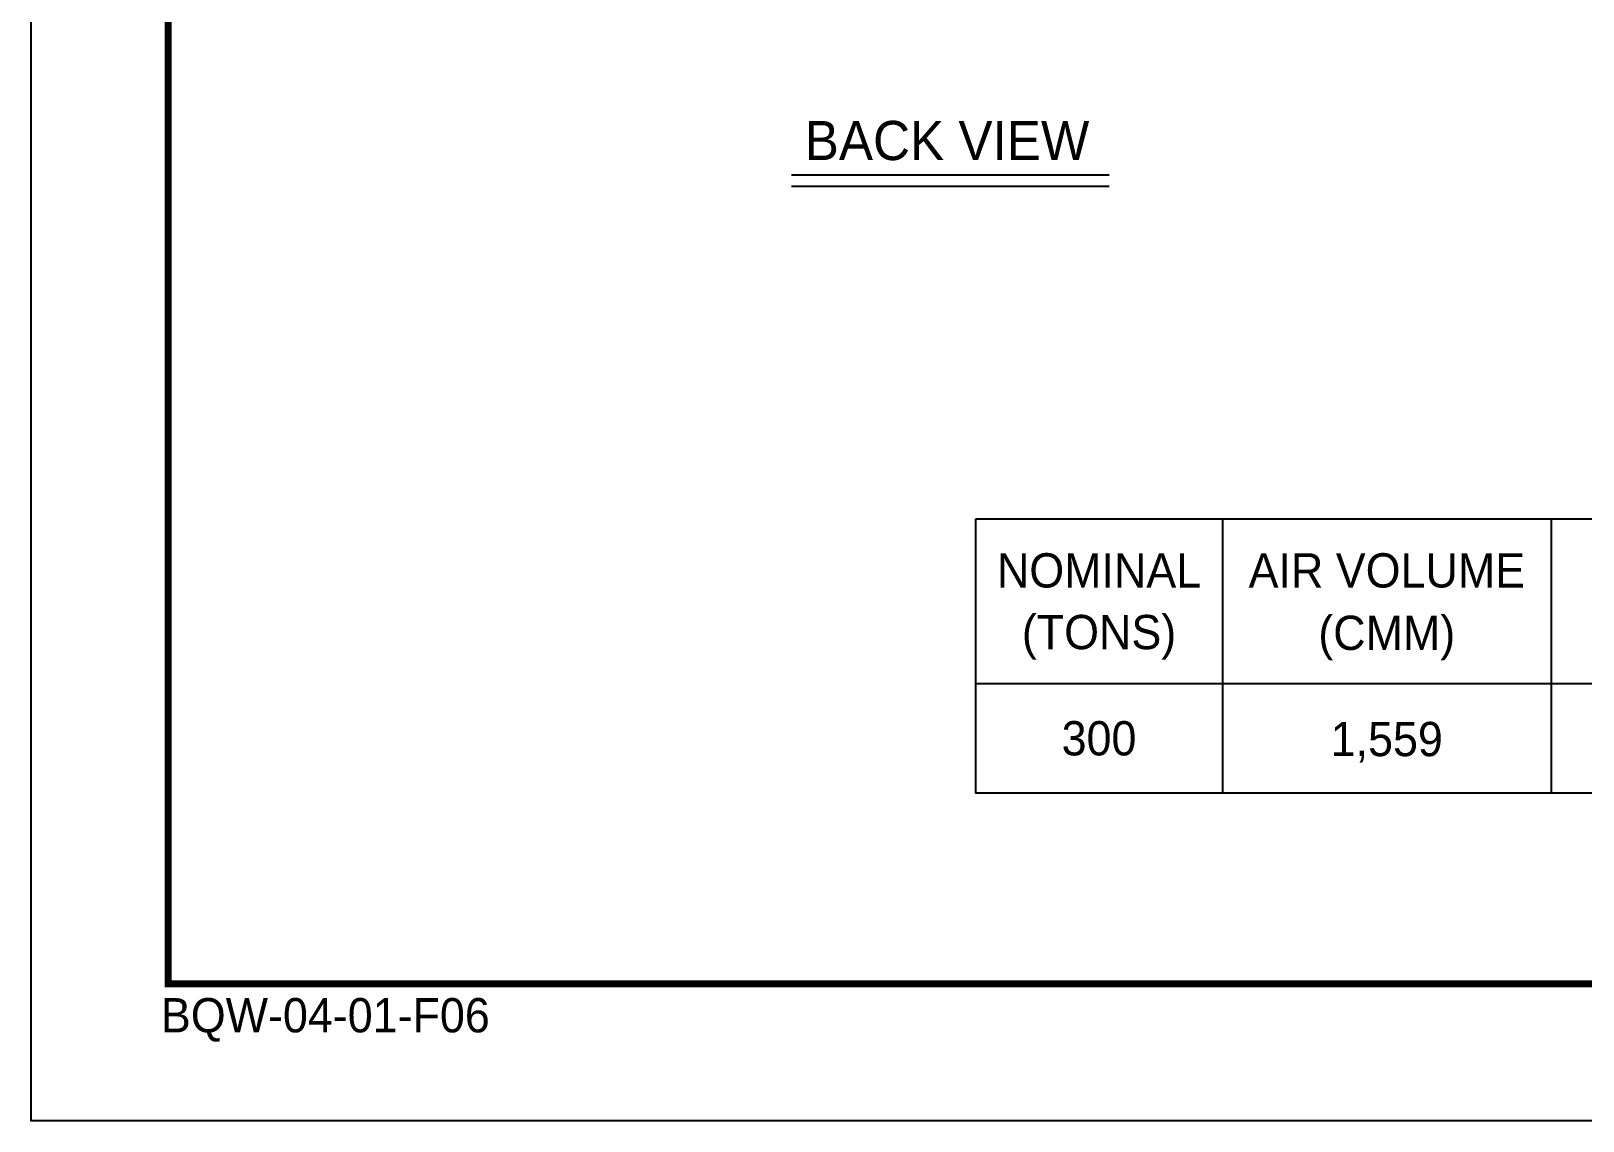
# Model space of a CAD drawing. Header units: millimetres. Extents: x -17070 to 42260, y -291348 to 33880.
# Drawn here: x 12852 to 20779, y 13085 to 18651 of the extents above; entities that cross this region are included whole.
import ezdxf
from ezdxf.enums import TextEntityAlignment as Align

# ---------------------------------------------------------------- set-up
doc = ezdxf.new("R2010")
doc.units = ezdxf.units.MM
for name, color, linetype in [('냉각탑_box', 1, 'Continuous'), ('냉각탑_form', 1, 'Continuous'), ('냉각탑_text', 3, 'Continuous')]:
    doc.layers.add(name, color=color, linetype=linetype)
doc.styles.add('돋움', font='Dotum.ttf')

msp = doc.modelspace()

# ---------------------------------------------------------------- linework, layer by layer
at = {"layer": 'Defpoints'}
msp.add_lwpolyline([(12852.4, 33879.9), (42259.6, 33879.9), (42259.6, 13084.8), (12852.4, 13084.8)], close=True, dxfattribs=at)
at = {"layer": '냉각탑_box'}
for p, q in [((16735.9, 17917.5), (18359.2, 17917.5)), ((16735.9, 17859.3), (18359.2, 17859.3)), ((18937.2, 16159.3), (18937.2, 14759.3)), ((20617.2, 16159.3), (20617.2, 14759.3)), ((17677.2, 15319.3), (32727.2, 15319.3))]:
    msp.add_line(p, q, dxfattribs=at)
msp.add_lwpolyline([(17677.2, 16159.3), (32727.2, 16159.3), (32727.2, 14759.3), (17677.2, 14759.3)], close=True, dxfattribs=at)
at = {"layer": '냉각탑_form', "const_width": 35}
msp.add_lwpolyline([(13552.6, 33179.7), (13552.6, 13785), (41559.5, 13785), (41559.5, 33179.7)], close=True, dxfattribs=at)

# ---------------------------------------------------------------- texts
at = {"layer": '냉각탑_form', "style": '돋움'}
msp.add_text('BQW-04-01-F06', height=175.043, dxfattribs=at).set_placement((13515.8, 13537.3))
at = {"layer": '냉각탑_text', "style": '돋움'}
for s, height, p in [('BACK VIEW', 199.97, (17530.8, 18092.4)), ('NOMINAL', 175, (18307.2, 15896.8)), ('AIR VOLUME', 175, (19777.2, 15896.8)), ('(TONS)', 175, (18307.2, 15581.8)), ('(CMM)', 175, (19776.7, 15578)), ('300', 175, (18307.2, 15039.3)), ('1,559', 175, (19776.7, 15035.5))]:
    msp.add_text(s, height=height, dxfattribs=at).set_placement(p, align=Align.MIDDLE_CENTER)

doc.saveas('drawing.dxf')
